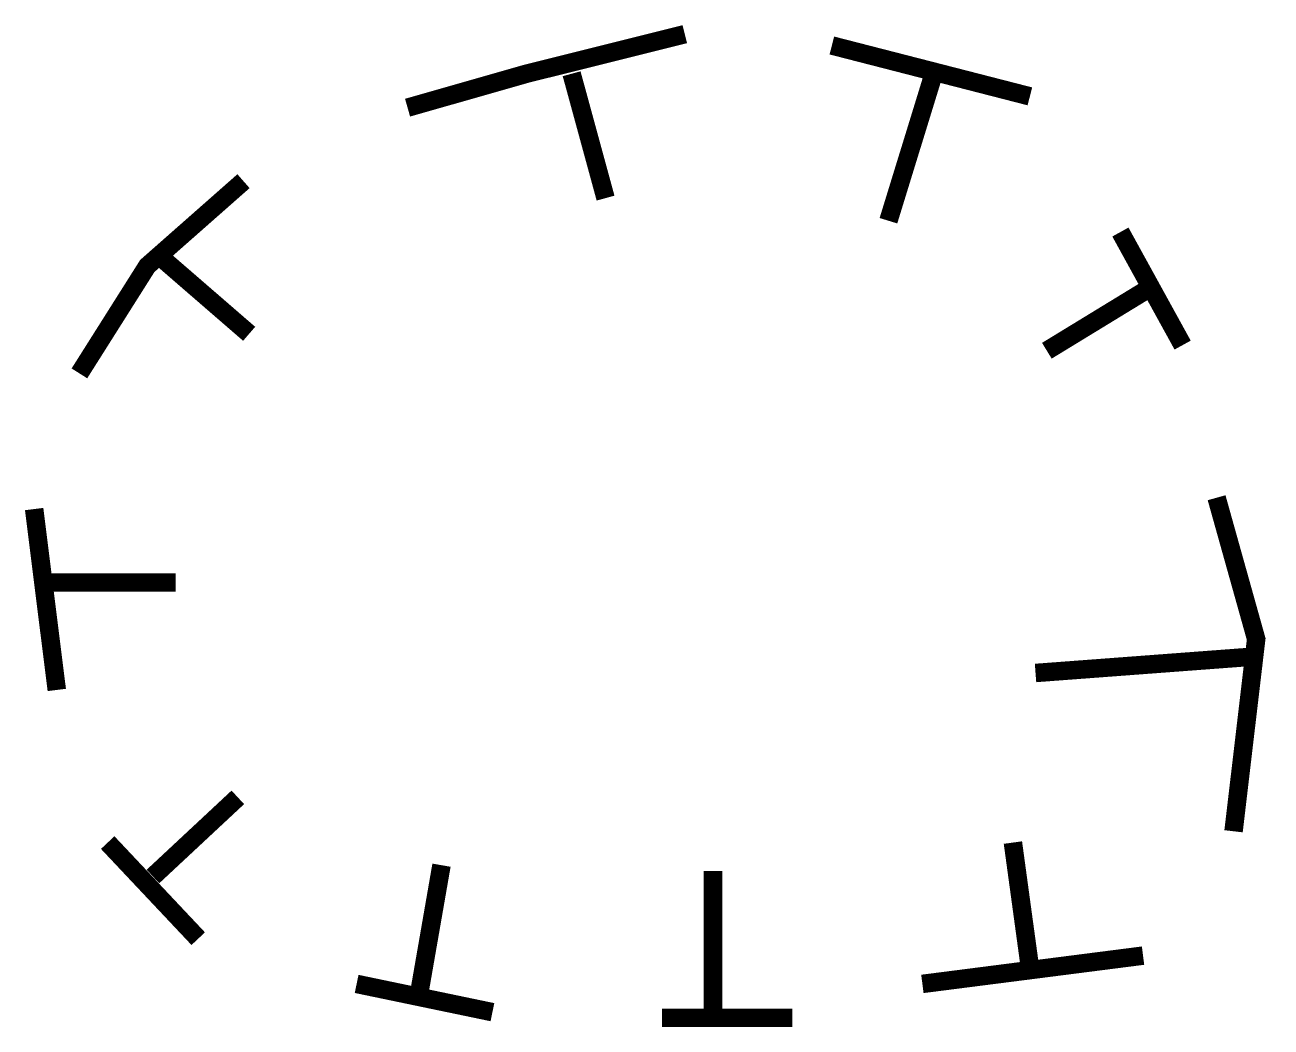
# Model space of a CAD drawing. Extents: x -0.03 to 6.72, y 0.06 to 5.48.
import ezdxf

# ---------------------------------------------------------------- set-up
doc = ezdxf.new("R2010")
doc.units = 0
doc.header["$MEASUREMENT"] = 0
doc.layers.get('0').update_dxf_attribs({"linetype": 'CONTINUOUS'})

msp = doc.modelspace()

# ---------------------------------------------------------------- linework, layer by layer
at = {"const_width": 0.1}
for points in [[(2.0431, 5.0302), (2.6862, 5.2137), (3.5436, 5.4278)], [(4.3398, 5.3666), (5.4116, 5.0914)], [(3.1149, 4.5409), (2.9312, 5.2137)], [(4.646, 4.4186), (4.891, 5.2137)], [(0.267, 3.5928), (0.6345, 4.1739), (1.1551, 4.6326)], [(5.9016, 4.3574), (6.2384, 3.7457)], [(1.1857, 3.8069), (0.7263, 4.2045)], [(5.5035, 3.7152), (6.0547, 4.0516)], [(6.4222, 2.92), (6.6365, 2.1554), (6.514, 1.1156)], [(0.1445, 1.8802), (0.022, 2.8588)], [(0.7876, 2.4612), (0.1139, 2.4612)], [(5.4422, 1.9719), (6.6671, 2.0637)], [(1.1244, 1.2991), (0.6651, 0.8709)], [(0.9101, 0.5345), (0.4201, 1.0544)], [(5.3197, 1.0544), (5.4116, 0.3816)], [(2.2269, 0.9321), (2.1044, 0.2287)], [(3.6967, 0.9015), (3.6967, 0.1369)], [(6.0241, 0.4428), (4.8298, 0.2898)], [(2.5025, 0.1369), (1.7675, 0.2898)], [(4.1255, 0.1063), (3.4211, 0.1063)]]:
    msp.add_lwpolyline(points, dxfattribs=at)

doc.saveas('drawing.dxf')
